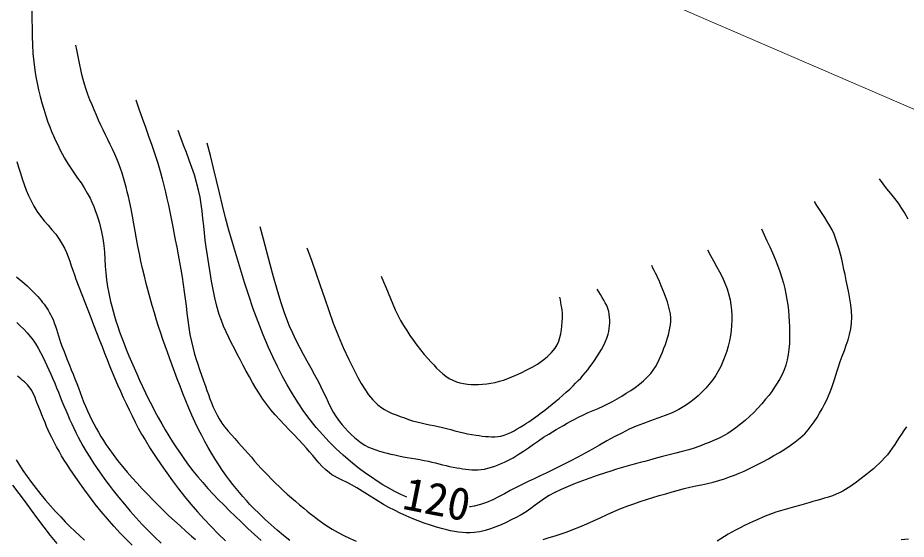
# Model space of a CAD drawing. Units: millimetres, scale not verified. Extents: x 40000 to 680000, y 20000 to 380000.
# Drawn here: x 148468 to 184324, y 299812 to 320880 of the extents above; entities that cross this region are included whole.
import ezdxf
from ezdxf.enums import TextEntityAlignment as Align

# ---------------------------------------------------------------- set-up
doc = ezdxf.new("R2010")
doc.units = ezdxf.units.MM
doc.header["$LTSCALE"] = 1000
doc.layers.add('S-BGD', color=7, linetype='Continuous', lineweight=25)
doc.layers.add('S-STR-HTXT', color=7, linetype='Continuous', lineweight=13)
doc.styles.add('ＭＳ ゴシック', font='')
doc.styles.get('ＭＳ ゴシック').set_extended_font_data('MS Gothic')

msp = doc.modelspace()

# ---------------------------------------------------------------- linework, layer by layer
at = {"layer": 'S-BGD'}
for points in [[(149032, 321145), (149040, 320804), (149045, 320463), (149052, 320122), (149063, 319781), (149082, 319442), (149111, 319103), (149153, 318766), (149197, 318498), (149248, 318232), (149305, 317967), (149369, 317703), (149439, 317441), (149516, 317181), (149598, 316922), (149685, 316666), (149755, 316478), (149830, 316291), (149910, 316107), (149993, 315924), (150081, 315743), (150171, 315563), (150264, 315385), (150359, 315208), (150480, 315001), (150610, 314799), (150746, 314600), (150884, 314403), (151020, 314205), (151152, 314004), (151275, 313799), (151386, 313587), (151461, 313424), (151531, 313260), (151597, 313093), (151657, 312924), (151713, 312754), (151764, 312582), (151810, 312409), (151851, 312235), (151902, 311961), (151938, 311685), (151963, 311407), (151981, 311128), (151999, 310848), (152019, 310569), (152048, 310292), (152089, 310016), (152127, 309816), (152168, 309617), (152213, 309419), (152262, 309222), (152313, 309025), (152368, 308829), (152427, 308635), (152488, 308441), (152572, 308192), (152662, 307946), (152755, 307701), (152853, 307457), (152954, 307215), (153058, 306973), (153163, 306733), (153271, 306493), (153387, 306237), (153505, 305982), (153625, 305727), (153748, 305474), (153874, 305222), (154004, 304973), (154137, 304725), (154276, 304481), (154420, 304235), (154567, 303991), (154718, 303748), (154873, 303509), (155032, 303272), (155195, 303038), (155363, 302808), (155537, 302582), (155733, 302339), (155936, 302100), (156144, 301866), (156356, 301637), (156572, 301410), (156791, 301186), (157013, 300965), (157236, 300745), (157494, 300495), (157755, 300246), (158018, 300001), (158285, 299759)], [(159442, 299764), (159189, 299969), (158940, 300179), (158695, 300394), (158454, 300613), (158218, 300837), (157986, 301066), (157838, 301219), (157693, 301374), (157550, 301533), (157411, 301694), (157275, 301858), (157143, 302025), (157014, 302194), (156888, 302366), (156732, 302591), (156580, 302819), (156433, 303050), (156291, 303285), (156153, 303521), (156020, 303761), (155891, 304002), (155766, 304246), (155627, 304532), (155495, 304821), (155370, 305113), (155249, 305407), (155132, 305702), (155017, 305999), (154904, 306296), (154791, 306593), (154694, 306850), (154598, 307107), (154504, 307365), (154412, 307624), (154322, 307883), (154235, 308143), (154150, 308404), (154068, 308666), (153980, 308960), (153894, 309256), (153811, 309552), (153732, 309849), (153654, 310146), (153580, 310445), (153508, 310744), (153438, 311043), (153374, 311344), (153316, 311647), (153262, 311950), (153210, 312254), (153158, 312558), (153103, 312861), (153044, 313163), (152977, 313464), (152932, 313655), (152885, 313846), (152837, 314037), (152786, 314227), (152732, 314416), (152675, 314604), (152614, 314791), (152548, 314976), (152469, 315176), (152382, 315374), (152290, 315569), (152195, 315763), (152098, 315957), (152002, 316151), (151909, 316346), (151820, 316543), (151731, 316747), (151642, 316951), (151553, 317156), (151465, 317361), (151381, 317567), (151301, 317775), (151226, 317985), (151157, 318196), (151102, 318391), (151053, 318587), (151010, 318785), (150970, 318983), (150932, 319183), (150895, 319382), (150856, 319581), (150815, 319779)], [(153229, 317559), (153356, 317194), (153487, 316830), (153618, 316466), (153749, 316102), (153877, 315737), (154001, 315371), (154119, 315003), (154229, 314632), (154300, 314369), (154366, 314105), (154428, 313840), (154487, 313574), (154544, 313307), (154598, 313040), (154652, 312773), (154706, 312506), (154767, 312206), (154825, 311906), (154882, 311606), (154938, 311306), (154992, 311005), (155045, 310704), (155096, 310403), (155146, 310101), (155189, 309814), (155225, 309525), (155259, 309236), (155292, 308946), (155327, 308657), (155368, 308369), (155416, 308083), (155474, 307798), (155529, 307568), (155591, 307340), (155657, 307113), (155728, 306888), (155803, 306663), (155881, 306439), (155960, 306217), (156041, 305995), (156102, 305826), (156163, 305657), (156225, 305488), (156289, 305320), (156357, 305154), (156430, 304991), (156510, 304831), (156598, 304675), (156709, 304506), (156828, 304342), (156955, 304184), (157087, 304029), (157223, 303877), (157360, 303727), (157497, 303576), (157631, 303424), (157763, 303272), (157895, 303121), (158028, 302971), (158162, 302821), (158297, 302673), (158434, 302526), (158572, 302381), (158713, 302238), (158869, 302084), (159026, 301932), (159185, 301782), (159346, 301634), (159508, 301488), (159673, 301344), (159839, 301202), (160007, 301062), (160145, 300950), (160285, 300837), (160425, 300726), (160567, 300618), (160711, 300512), (160857, 300409), (161005, 300310), (161157, 300216), (161392, 300083), (161633, 299960), (161877, 299844), (162125, 299733)], [(178483, 312356), (178589, 312110), (178700, 311865), (178813, 311621), (178925, 311377), (179033, 311131), (179135, 310883), (179228, 310632), (179308, 310376), (179367, 310160), (179419, 309942), (179466, 309723), (179506, 309502), (179539, 309280), (179566, 309058), (179586, 308834), (179599, 308611), (179607, 308389), (179613, 308165), (179613, 307941), (179606, 307717), (179590, 307495), (179562, 307274), (179520, 307057), (179462, 306844), (179395, 306655), (179314, 306472), (179222, 306293), (179121, 306119), (179011, 305950), (178894, 305784), (178773, 305623), (178648, 305465), (178496, 305283), (178337, 305107), (178172, 304936), (178000, 304771), (177823, 304613), (177640, 304461), (177451, 304317), (177258, 304179), (177118, 304089), (176974, 304006), (176827, 303928), (176676, 303855), (176524, 303787), (176369, 303722), (176214, 303660), (176058, 303601), (175803, 303510), (175544, 303428), (175283, 303353), (175020, 303284), (174756, 303217), (174493, 303150), (174229, 303083), (173967, 303012), (173775, 302959), (173583, 302907), (173391, 302856), (173199, 302805), (173007, 302752), (172815, 302698), (172625, 302641), (172436, 302580), (172140, 302482), (171845, 302383), (171551, 302281), (171257, 302176), (170967, 302066), (170679, 301948), (170395, 301822), (170115, 301686), (169917, 301575), (169725, 301452), (169537, 301321), (169352, 301187), (169167, 301052), (168979, 300922), (168787, 300801), (168587, 300691), (168383, 300591), (168178, 300493), (167970, 300398), (167759, 300311), (167545, 300233), (167329, 300167), (167109, 300115), (166887, 300080), (166728, 300069), (166569, 300069), (166410, 300080), (166251, 300099), (166092, 300125), (165934, 300157), (165778, 300193), (165622, 300230), (165370, 300298), (165120, 300376), (164873, 300462), (164628, 300555), (164385, 300655), (164145, 300760), (163906, 300869), (163670, 300982), (163445, 301097), (163225, 301221), (163008, 301351), (162793, 301485), (162579, 301620), (162364, 301756), (162148, 301888), (161930, 302016), (161819, 302075), (161706, 302131), (161592, 302185), (161478, 302239), (161365, 302295), (161255, 302354), (161148, 302420), (161046, 302492), (160897, 302618), (160757, 302753), (160624, 302896), (160495, 303044), (160370, 303195), (160245, 303346), (160119, 303497), (159989, 303643), (159802, 303843), (159612, 304040), (159421, 304236), (159231, 304433), (159043, 304632), (158860, 304835), (158683, 305044), (158516, 305259), (158363, 305473), (158218, 305692), (158079, 305916), (157945, 306142), (157815, 306372), (157689, 306603), (157565, 306835), (157442, 307068), (157325, 307290), (157208, 307513), (157093, 307737), (156981, 307963), (156875, 308190), (156775, 308420), (156683, 308654), (156600, 308891), (156503, 309223), (156420, 309559), (156349, 309898), (156288, 310240), (156233, 310583), (156181, 310927), (156130, 311270), (156077, 311613), (156035, 311901), (156001, 312190), (155971, 312480), (155942, 312770), (155911, 313060), (155874, 313348), (155827, 313635), (155768, 313919), (155687, 314227), (155595, 314531), (155492, 314832), (155384, 315132), (155271, 315430), (155158, 315728), (155046, 316026), (154939, 316326)], [(164165, 301515), (163927, 301623), (163682, 301745), (163442, 301877), (163205, 302016), (162973, 302162), (162745, 302313), (162521, 302469), (162207, 302702), (161902, 302947), (161605, 303203), (161318, 303471), (161040, 303748), (160773, 304035), (160516, 304331), (160270, 304635), (160018, 304973), (159781, 305322), (159557, 305681), (159345, 306047), (159144, 306419), (158952, 306797), (158768, 307178), (158591, 307562), (158368, 308076), (158163, 308597), (157971, 309124), (157790, 309655), (157619, 310190), (157454, 310727), (157292, 311265), (157132, 311802), (156989, 312299), (156855, 312799), (156727, 313300), (156603, 313802), (156482, 314305), (156361, 314809), (156239, 315312), (156114, 315814)], [(148432, 315069), (148503, 314838), (148575, 314607), (148650, 314376), (148728, 314147), (148813, 313920), (148905, 313697), (149005, 313478), (149116, 313263), (149241, 313060), (149382, 312868), (149533, 312682), (149690, 312500), (149847, 312318), (149999, 312132), (150140, 311940), (150266, 311737), (150353, 311569), (150430, 311395), (150500, 311219), (150565, 311040), (150627, 310859), (150688, 310679), (150751, 310499), (150817, 310320), (150936, 310012), (151055, 309703), (151173, 309394), (151292, 309086), (151410, 308777), (151529, 308469), (151649, 308161), (151771, 307853), (151872, 307595), (151973, 307336), (152074, 307078), (152176, 306820), (152280, 306562), (152386, 306306), (152494, 306050), (152607, 305797), (152722, 305545), (152839, 305294), (152958, 305044), (153079, 304795), (153204, 304547), (153333, 304303), (153467, 304061), (153607, 303822), (153816, 303483), (154031, 303148), (154251, 302816), (154478, 302489), (154712, 302166), (154952, 301848), (155199, 301536), (155453, 301230), (155719, 300922), (155992, 300620), (156272, 300324), (156558, 300034), (156850, 299750)], [(183226, 314372), (183376, 314172), (183531, 313975), (183688, 313779), (183844, 313583), (183995, 313384), (184139, 313180), (184272, 312970), (184389, 312751)], [(169675, 299799), (169915, 299877), (170156, 299953), (170396, 300031), (170634, 300113), (170871, 300201), (171150, 300314), (171427, 300434), (171702, 300558), (171976, 300683), (172251, 300808), (172526, 300931), (172804, 301048), (173085, 301157), (173337, 301248), (173590, 301335), (173845, 301419), (174101, 301499), (174357, 301576), (174615, 301652), (174872, 301725), (175130, 301798), (175362, 301859), (175595, 301913), (175829, 301964), (176063, 302015), (176297, 302066), (176529, 302122), (176760, 302185), (176988, 302257), (177188, 302328), (177387, 302403), (177584, 302483), (177779, 302567), (177973, 302655), (178165, 302747), (178354, 302844), (178541, 302944), (178764, 303067), (178987, 303191), (179209, 303319), (179427, 303453), (179640, 303593), (179845, 303743), (180040, 303904), (180225, 304077), (180363, 304228), (180492, 304387), (180612, 304553), (180724, 304725), (180830, 304902), (180930, 305082), (181025, 305264), (181117, 305448), (181191, 305608), (181258, 305770), (181320, 305936), (181376, 306103), (181430, 306271), (181483, 306440), (181535, 306609), (181588, 306777), (181664, 306996), (181744, 307213), (181826, 307431), (181904, 307649), (181977, 307869), (182038, 308090), (182085, 308314), (182114, 308542), (182123, 308789), (182114, 309035), (182089, 309282), (182053, 309528), (182007, 309773), (181957, 310018), (181905, 310262), (181854, 310506), (181812, 310712), (181768, 310919), (181722, 311126), (181672, 311331), (181617, 311535), (181555, 311737), (181486, 311936), (181409, 312132), (181328, 312307), (181237, 312477), (181139, 312643), (181037, 312806), (180931, 312968), (180824, 313130), (180719, 313292), (180618, 313457)], [(158231, 312444), (158375, 311942), (158511, 311436), (158645, 310930), (158780, 310425), (158921, 309921), (159072, 309421), (159238, 308926), (159423, 308438), (159549, 308146), (159686, 307858), (159831, 307575), (159983, 307294), (160138, 307016), (160294, 306737), (160449, 306458), (160599, 306177), (160702, 305974), (160799, 305768), (160895, 305560), (160992, 305353), (161093, 305149), (161201, 304949), (161319, 304755), (161450, 304570), (161559, 304431), (161674, 304296), (161795, 304165), (161920, 304039), (162052, 303920), (162189, 303808), (162331, 303704), (162480, 303609), (162619, 303535), (162764, 303473), (162912, 303419), (163064, 303372), (163218, 303331), (163373, 303292), (163528, 303255), (163682, 303217), (163850, 303178), (164019, 303143), (164188, 303112), (164359, 303083), (164529, 303055), (164699, 303027), (164869, 302997), (165039, 302964), (165182, 302932), (165325, 302897), (165467, 302861), (165610, 302824), (165752, 302788), (165895, 302754), (166039, 302724), (166184, 302700), (166306, 302680), (166428, 302661), (166551, 302643), (166674, 302628), (166797, 302618), (166920, 302613), (167043, 302615), (167165, 302626), (167305, 302648), (167444, 302680), (167580, 302719), (167716, 302765), (167849, 302816), (167981, 302872), (168111, 302931), (168240, 302992), (168457, 303107), (168668, 303233), (168874, 303368), (169077, 303508), (169279, 303651), (169481, 303793), (169685, 303931), (169894, 304063), (170042, 304152), (170191, 304239), (170340, 304326), (170491, 304411), (170642, 304495), (170793, 304578), (170946, 304659), (171099, 304740), (171293, 304836), (171490, 304926), (171689, 305014), (171888, 305100), (172086, 305188), (172282, 305280), (172475, 305379), (172663, 305487), (172844, 305598), (173026, 305710), (173206, 305827), (173383, 305948), (173553, 306076), (173716, 306212), (173870, 306357), (174012, 306514), (174112, 306644), (174202, 306781), (174284, 306924), (174358, 307071), (174426, 307222), (174489, 307376), (174547, 307531), (174603, 307686), (174647, 307815), (174689, 307945), (174727, 308076), (174762, 308209), (174789, 308342), (174809, 308477), (174820, 308611), (174821, 308746), (174806, 308915), (174776, 309082), (174735, 309247), (174684, 309410), (174627, 309572), (174565, 309733), (174502, 309893), (174440, 310052), (174398, 310157), (174353, 310261), (174305, 310363), (174255, 310465), (174203, 310566), (174152, 310667), (174101, 310769), (174052, 310871)], [(160139, 311589), (160322, 311085), (160498, 310578), (160670, 310069), (160841, 309560), (161017, 309052), (161200, 308548), (161394, 308049), (161604, 307556), (161832, 307072), (161951, 306829), (162071, 306584), (162195, 306340), (162327, 306101), (162468, 305869), (162623, 305649), (162794, 305443), (162984, 305255), (163119, 305147), (163264, 305053), (163417, 304971), (163576, 304898), (163739, 304832), (163904, 304771), (164070, 304713), (164235, 304656), (164402, 304601), (164571, 304553), (164741, 304511), (164913, 304472), (165085, 304436), (165258, 304401), (165431, 304364), (165602, 304326), (165772, 304285), (165942, 304241), (166112, 304197), (166282, 304153), (166452, 304112), (166623, 304074), (166794, 304042), (166967, 304015), (167091, 303999), (167216, 303982), (167341, 303968), (167467, 303956), (167592, 303950), (167717, 303952), (167840, 303962), (167963, 303982), (168102, 304020), (168237, 304070), (168368, 304129), (168497, 304197), (168624, 304269), (168749, 304345), (168873, 304423), (168996, 304499), (169093, 304559), (169188, 304622), (169282, 304687), (169374, 304753), (169466, 304822), (169556, 304891), (169647, 304961), (169736, 305031), (169884, 305148), (170031, 305265), (170177, 305384), (170322, 305504), (170465, 305626), (170606, 305751), (170744, 305879), (170879, 306010), (170982, 306114), (171084, 306219), (171185, 306326), (171283, 306436), (171379, 306547), (171472, 306661), (171561, 306777), (171646, 306896), (171743, 307037), (171839, 307179), (171933, 307324), (172021, 307471), (172104, 307621), (172177, 307775), (172241, 307933), (172291, 308095), (172318, 308207), (172338, 308321), (172351, 308436), (172358, 308552), (172358, 308668), (172352, 308784), (172337, 308899), (172316, 309011), (172281, 309133), (172235, 309250), (172179, 309364), (172116, 309475), (172050, 309585), (171983, 309695), (171918, 309805), (171857, 309917)], [(176307, 311503), (176420, 311277), (176541, 311054), (176664, 310832), (176786, 310610), (176902, 310385), (177007, 310157), (177098, 309923), (177169, 309683), (177212, 309482), (177245, 309278), (177267, 309072), (177280, 308865), (177282, 308657), (177274, 308450), (177256, 308244), (177228, 308040), (177188, 307827), (177138, 307615), (177078, 307405), (177008, 307198), (176927, 306996), (176837, 306797), (176735, 306605), (176623, 306420), (176502, 306244), (176371, 306075), (176230, 305914), (176081, 305759), (175923, 305612), (175760, 305473), (175590, 305341), (175415, 305218), (175152, 305060), (174877, 304924), (174592, 304806), (174302, 304698), (174008, 304595), (173716, 304491), (173426, 304379), (173144, 304254), (172841, 304103), (172542, 303945), (172246, 303782), (171950, 303616), (171656, 303449), (171360, 303283), (171064, 303121), (170764, 302963), (170523, 302841), (170281, 302721), (170039, 302603), (169796, 302486), (169552, 302370), (169308, 302255), (169064, 302140), (168819, 302026), (168580, 301907), (168344, 301781), (168109, 301651), (167873, 301524), (167634, 301405), (167391, 301299), (167142, 301211), (166885, 301148), (166810, 301135), (166734, 301123), (166696, 301118)], [(148415, 310410), (148523, 310322), (148631, 310233), (148737, 310142), (148841, 310048), (148915, 309978), (148990, 309908), (149064, 309836), (149136, 309764), (149208, 309690), (149277, 309615), (149345, 309538), (149410, 309459), (149470, 309383), (149528, 309305), (149585, 309227), (149639, 309146), (149692, 309065), (149741, 308981), (149789, 308897), (149833, 308811), (149890, 308685), (149940, 308556), (149985, 308425), (150027, 308293), (150067, 308160), (150108, 308028), (150150, 307896), (150195, 307765), (150265, 307580), (150336, 307395), (150408, 307211), (150480, 307027), (150554, 306844), (150627, 306660), (150701, 306477), (150774, 306293), (150846, 306109), (150916, 305923), (150985, 305738), (151055, 305552), (151126, 305368), (151200, 305184), (151279, 305003), (151362, 304823), (151448, 304649), (151536, 304476), (151628, 304304), (151722, 304134), (151820, 303966), (151922, 303800), (152027, 303637), (152137, 303477), (152314, 303232), (152499, 302992), (152689, 302757), (152885, 302526), (153085, 302299), (153288, 302074), (153494, 301851), (153701, 301631), (153913, 301410), (154128, 301192), (154346, 300977), (154567, 300764), (154791, 300555), (155017, 300348), (155246, 300143), (155476, 299941), (155640, 299799)], [(163139, 310443), (163233, 310218), (163325, 309991), (163415, 309763), (163505, 309535), (163599, 309309), (163697, 309086), (163803, 308866), (163918, 308651), (164039, 308444), (164165, 308241), (164296, 308041), (164433, 307844), (164574, 307652), (164722, 307463), (164874, 307279), (165032, 307100), (165144, 306977), (165257, 306853), (165373, 306730), (165492, 306612), (165616, 306501), (165747, 306399), (165884, 306308), (166030, 306232), (166169, 306177), (166313, 306134), (166461, 306102), (166611, 306080), (166763, 306067), (166916, 306062), (167068, 306064), (167218, 306071), (167392, 306088), (167565, 306114), (167737, 306149), (167908, 306192), (168076, 306244), (168242, 306302), (168405, 306367), (168565, 306438), (168786, 306541), (169009, 306650), (169229, 306765), (169443, 306891), (169646, 307028), (169836, 307180), (170007, 307350), (170156, 307538), (170235, 307671), (170298, 307813), (170346, 307961), (170382, 308115), (170408, 308272), (170427, 308431), (170440, 308589), (170450, 308746), (170452, 308851), (170447, 308956), (170435, 309061), (170419, 309166), (170401, 309271), (170382, 309376), (170365, 309481), (170350, 309586)], [(148430, 308565), (148571, 308431), (148709, 308293), (148841, 308151), (148967, 308003), (149086, 307850), (149195, 307690), (149296, 307525), (149390, 307355), (149478, 307182), (149562, 307006), (149644, 306830), (149725, 306652), (149806, 306476), (149886, 306297), (149962, 306117), (150035, 305935), (150106, 305753), (150177, 305570), (150249, 305387), (150323, 305206), (150401, 305026), (150482, 304844), (150562, 304662), (150644, 304480), (150727, 304299), (150813, 304119), (150902, 303940), (150994, 303764), (151091, 303590), (151230, 303355), (151373, 303122), (151521, 302892), (151672, 302665), (151829, 302440), (151988, 302219), (152152, 302000), (152319, 301784), (152544, 301502), (152773, 301223), (153006, 300948), (153244, 300678), (153488, 300412), (153737, 300152), (153993, 299898), (154255, 299651)], [(153084, 299577), (152841, 299814), (152604, 300057), (152342, 300341), (152086, 300632), (151838, 300929), (151597, 301231), (151361, 301539), (151131, 301850), (150906, 302166), (150685, 302483), (150569, 302656), (150456, 302831), (150346, 303008), (150239, 303186), (150135, 303366), (150034, 303548), (149935, 303732), (149840, 303917), (149767, 304067), (149699, 304219), (149633, 304372), (149569, 304526), (149507, 304681), (149445, 304836), (149381, 304990), (149316, 305144), (149276, 305241), (149238, 305340), (149201, 305439), (149163, 305538), (149123, 305635), (149079, 305730), (149030, 305823), (148974, 305911), (148920, 305981), (148861, 306048), (148798, 306111), (148733, 306172), (148665, 306231), (148596, 306288), (148526, 306344), (148457, 306400)], [(184338, 304351), (184228, 304201), (184134, 304061), (184041, 303920), (183949, 303778), (183857, 303637), (183762, 303498), (183664, 303361), (183561, 303228), (183452, 303100), (183344, 302984), (183232, 302873), (183116, 302766), (182997, 302661), (182876, 302559), (182753, 302460), (182628, 302362), (182503, 302265), (182401, 302187), (182299, 302110), (182196, 302034), (182091, 301959), (181984, 301888), (181876, 301820), (181765, 301756), (181651, 301697), (181500, 301629), (181346, 301570), (181189, 301516), (181030, 301468), (180869, 301422), (180709, 301377), (180549, 301332), (180389, 301285), (180201, 301228), (180011, 301174), (179821, 301122), (179631, 301071), (179442, 301018), (179253, 300962), (179065, 300902), (178880, 300836), (178695, 300765), (178512, 300691), (178330, 300613), (178150, 300532), (177970, 300448), (177792, 300362), (177615, 300274), (177438, 300184), (177286, 300102), (177136, 300014), (176988, 299923), (176840, 299830), (176692, 299739)], [(148402, 303025), (148531, 302807), (148669, 302594), (148843, 302347), (149023, 302103), (149209, 301863), (149399, 301626), (149593, 301393), (149792, 301164), (149994, 300938), (150199, 300715), (150385, 300521), (150574, 300331), (150767, 300144), (150964, 299961), (151163, 299780)], [(150057, 299642), (149787, 299967), (149527, 300300), (149272, 300639), (149022, 300981), (148773, 301324), (148522, 301665), (148267, 302003)], [(184114, 299806), (184262, 299814), (184409, 299823)]]:
    msp.add_lwpolyline(points, dxfattribs=at)
at = {"layer": 'S-STR-HTXT'}
msp.add_line((198681, 311089), (104531, 351960), dxfattribs=at)

# ---------------------------------------------------------------- texts
at = {"layer": 'S-BGD', "style": 'ＭＳ ゴシック'}
msp.add_text('120', height=1320, rotation=348.772, dxfattribs=at).set_placement((165389, 301434), align=Align.MIDDLE_CENTER)

doc.saveas('drawing.dxf')
